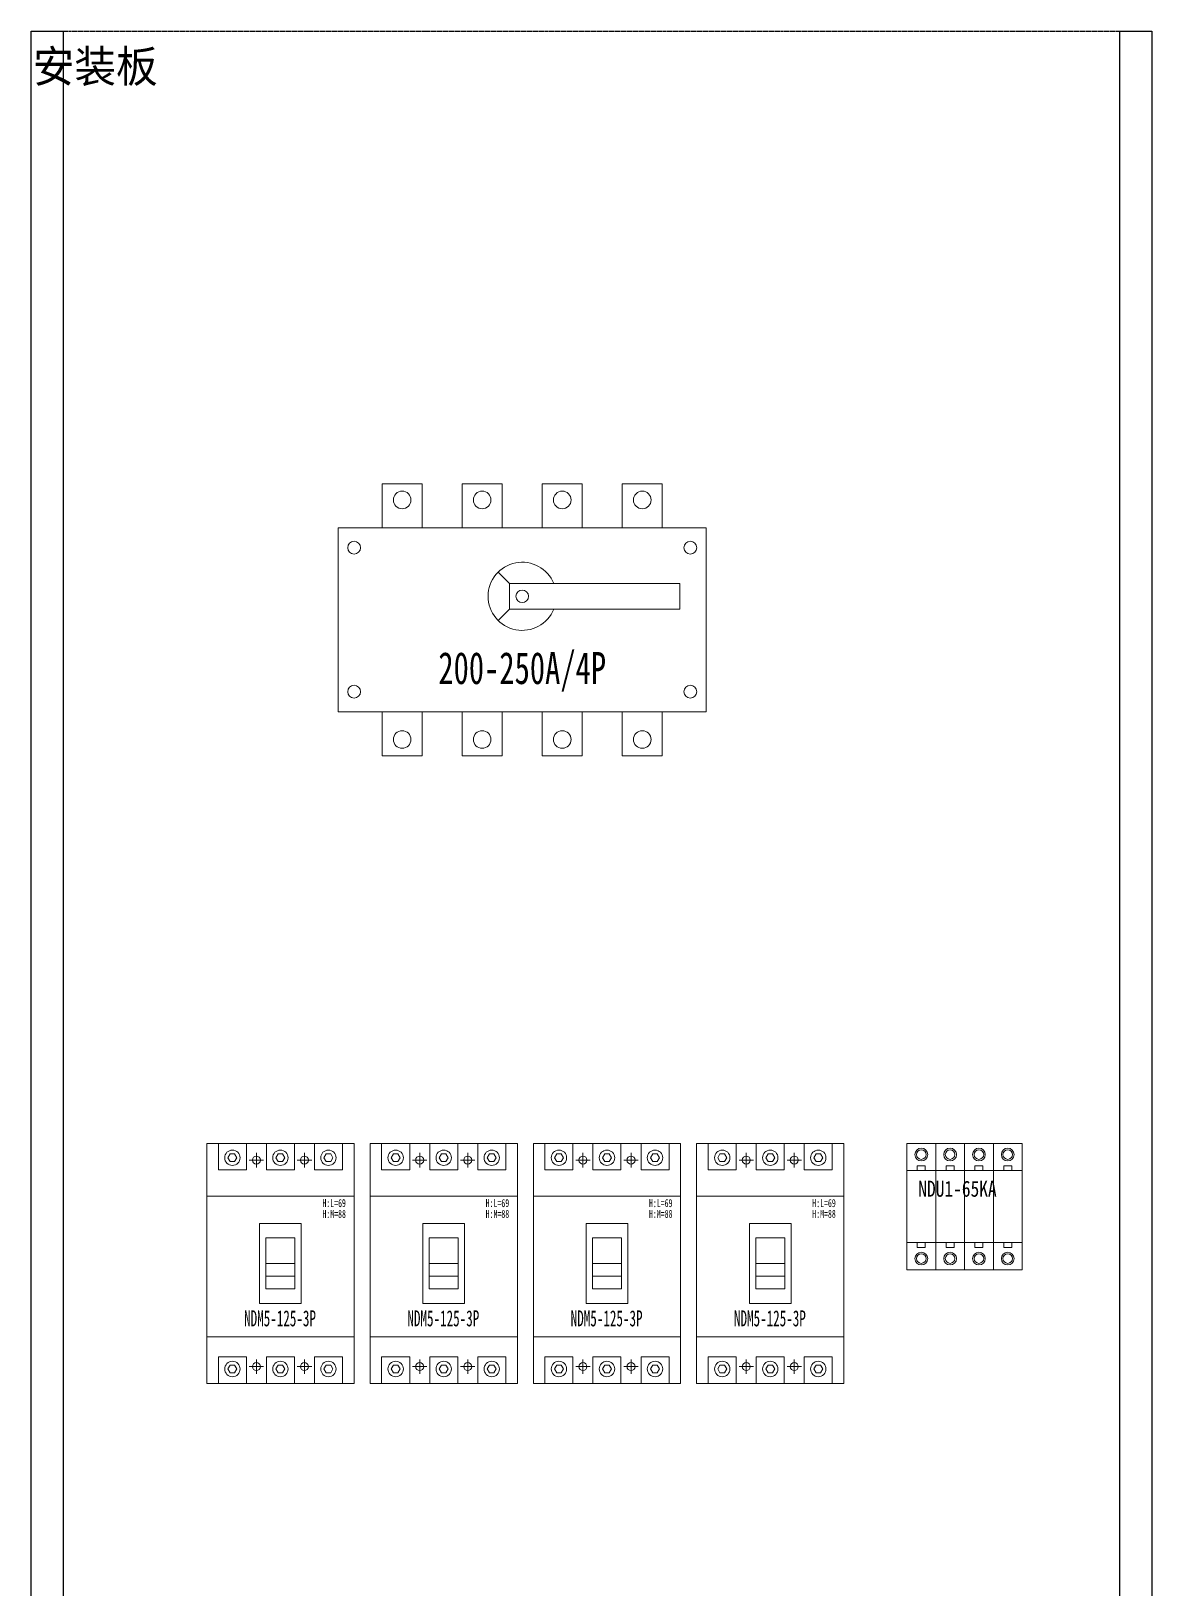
# Model space of a CAD drawing. Extents: x 310139 to 310839, y 280816 to 282816.
# Drawn here: x 310139 to 310839, y 281842 to 282816 of the extents above; entities that cross this region are included whole.
import ezdxf
from ezdxf.enums import TextEntityAlignment as Align

# ---------------------------------------------------------------- set-up
doc = ezdxf.new("R2010")
doc.units = 0
doc.header["$MEASUREMENT"] = 0
doc.linetypes.add('DASHED', pattern=[0.75, 0.5, -0.25])
doc.layers.add('E-UNIV-NOTE', color=6, linetype='Continuous')
doc.layers.add('布置图', color=30, linetype='Continuous')
doc.layers.add('细线', color=7, linetype='Continuous', lineweight=0)
doc.styles.add('宋', font='', dxfattribs={"width": 0.7})
doc.styles.add('宋体', font='', dxfattribs={"width": 0.8})
doc.styles.get('宋').set_extended_font_data('SimSun')
doc.styles.get('宋体').set_extended_font_data('NSimSun')

# ---------------------------------------------------------------- blocks, each defined once
blk = doc.blocks.new('Manufacturer光辉PartName塑壳断路器Series125ShellFrameLimitingCurrentRemarkPartTypeMinCurrent1MaxCurrent125Poles3PMinPower0MaxPower0LibType2DelFlgfalseUpdateDate')
at = {"layer": '细线'}
for p, q in [((-15, 69.03), (-15, 59.97)), ((15, 69.03), (15, 59.97)), ((-19.53, 64.5), (-10.47, 64.5)), ((10.47, 64.5), (19.53, 64.5)), ((-19.53, -64.5), (-10.47, -64.5)), ((-15, -69.03), (-15, -59.97)), ((10.47, -64.5), (19.53, -64.5)), ((15, -69.03), (15, -59.97))]:
    blk.add_line(p, q, dxfattribs=at)
for points in [[(-46, -75), (46, -75), (46, 75), (-46, 75)], [(-38.75, 58.5), (-21.25, 58.5), (-21.25, 75), (-38.75, 75)], [(-8.75, 58.5), (8.75, 58.5), (8.75, 75), (-8.75, 75)], [(21.25, 58.5), (38.75, 58.5), (38.75, 75), (21.25, 75)], [(-46, -46), (46, -46), (46, 42), (-46, 42)], [(-13, -25), (13, -25), (13, 25), (-13, 25)], [(-9, -16), (9, -16), (9, 16), (-9, 16)], [(-9, 0), (9, 0), (9, -16), (-9, -16)], [(-9, 0), (9, 0), (9, -8), (-9, -8)], [(-38.75, -58.5), (-21.25, -58.5), (-21.25, -75), (-38.75, -75)], [(-8.75, -58.5), (8.75, -58.5), (8.75, -75), (-8.75, -75)], [(21.25, -58.5), (38.75, -58.5), (38.75, -75), (21.25, -75)]]:
    blk.add_lwpolyline(points, close=True, dxfattribs=at)
at = {"layer": '细线', "color": 7}
for points in [[(-27.19, 66), (-28.59, 68.43), (-31.41, 68.43), (-32.81, 66), (-31.41, 63.57), (-28.59, 63.57)], [(2.81, 66), (1.41, 68.43), (-1.41, 68.43), (-2.81, 66), (-1.41, 63.57), (1.41, 63.57)], [(32.81, 66), (31.41, 68.43), (28.59, 68.43), (27.19, 66), (28.59, 63.57), (31.41, 63.57)], [(-27.19, -66), (-28.59, -68.43), (-31.41, -68.43), (-32.81, -66), (-31.41, -63.57), (-28.59, -63.57)], [(2.81, -66), (1.41, -68.43), (-1.41, -68.43), (-2.81, -66), (-1.41, -63.57), (1.41, -63.57)], [(32.81, -66), (31.41, -68.43), (28.59, -68.43), (27.19, -66), (28.59, -63.57), (31.41, -63.57)]]:
    blk.add_lwpolyline(points, close=True, dxfattribs=at)
for centre in [(-30, 66), (0, 66), (30, 66), (-30, -66), (0, -66), (30, -66)]:
    blk.add_circle(centre, 4.8, dxfattribs=at)
at = {"layer": '细线'}
for centre in [(-15, 64.5), (15, 64.5), (-15, -64.5), (15, -64.5)]:
    blk.add_circle(centre, 2.5, dxfattribs=at)
at = {"layer": '细线', "color": 7, "attachment_point": 1, "style": '宋'}
for s, insert, char_height, width in [('\\pxql;{\\fFangSong_GB2312|b0|i0|c134|p49;\\W0.6;H:L=69}', (26.23, 40.19), 5, 16.7991), ('\\pxql;{\\fFangSong_GB2312|b0|i0|c134|p49;\\W0.6;H:M=88}', (26.23, 33.45), 5, 16.7991), ('\\pxql;{\\fFangSong_GB2312|b0|i0|c134|p49;\\W0.6;NDM5-125-3P}', (-22.68, -29.34), 10, 49.2649)]:
    blk.add_mtext(s, dxfattribs=dict(at, insert=insert, char_height=char_height, width=width))
blk = doc.blocks.new('Manufacturer上海良信PartName电涌保护器SeriesNDU1ShellFrameLimitingCurrentRemarkPartTypeMinCurrent0MaxCurrent0Poles4PMinPower0MaxPower0LibType3DelFlgfalseUpdateDate2023-01-0100000')
at = {"color": 7, "linetype": 'Continuous', "lineweight": 15}
for p, q in [((-18, 39.5), (-36, 39.5)), ((-36, 39.5), (-36, 22.5)), ((-18, 22.5), (-18, 39.5)), ((36, 39.5), (-18, 39.5)), ((0, 22.5), (0, 39.5)), ((18, 22.5), (18, 39.5)), ((36, 39.5), (36, 22.5)), ((-36, 22.5), (-36, -22.5)), ((-18, 22.5), (-36, 22.5)), ((-24.5, 25.5), (-29.5, 25.5)), ((-29.5, 25.5), (-29.5, 22.5)), ((-24.5, 22.5), (-24.5, 25.5)), ((-18, -22.5), (-18, 22.5)), ((36, 22.5), (-18, 22.5)), ((-6.5, 25.5), (-11.5, 25.5)), ((-11.5, 25.5), (-11.5, 22.5)), ((-6.5, 22.5), (-6.5, 25.5)), ((0, -22.5), (0, 22.5)), ((11.5, 25.5), (6.5, 25.5)), ((6.5, 25.5), (6.5, 22.5)), ((11.5, 22.5), (11.5, 25.5)), ((18, -22.5), (18, 22.5)), ((29.5, 25.5), (24.5, 25.5)), ((24.5, 25.5), (24.5, 22.5)), ((29.5, 22.5), (29.5, 25.5)), ((36, 22.5), (36, -22.5)), ((-36, -22.5), (-18, -22.5)), ((-36, -22.5), (-36, -39.5)), ((-29.5, -25.5), (-29.5, -22.5)), ((-24.5, -25.5), (-29.5, -25.5)), ((-24.5, -22.5), (-24.5, -25.5)), ((-18, -39.5), (-18, -22.5)), ((-18, -22.5), (36, -22.5)), ((-11.5, -25.5), (-11.5, -22.5)), ((-6.5, -25.5), (-11.5, -25.5)), ((-6.5, -22.5), (-6.5, -25.5)), ((0, -39.5), (0, -22.5)), ((6.5, -25.5), (6.5, -22.5)), ((11.5, -25.5), (6.5, -25.5)), ((11.5, -22.5), (11.5, -25.5)), ((18, -39.5), (18, -22.5)), ((24.5, -25.5), (24.5, -22.5)), ((29.5, -25.5), (24.5, -25.5)), ((29.5, -22.5), (29.5, -25.5)), ((36, -22.5), (36, -39.5)), ((-36, -39.5), (-18, -39.5)), ((-18, -39.5), (36, -39.5))]:
    blk.add_line(p, q, dxfattribs=at)
for centre, radius in [((-27, 32.5), 4), ((-27, 32.5), 3), ((-9, 32.5), 4), ((-9, 32.5), 3), ((9, 32.5), 4), ((9, 32.5), 3), ((27, 32.5), 4), ((27, 32.5), 3), ((-27, -32.5), 4), ((-9, -32.5), 4), ((9, -32.5), 4), ((27, -32.5), 4), ((-27, -32.5), 3), ((-9, -32.5), 3), ((9, -32.5), 3), ((27, -32.5), 3)]:
    blk.add_circle(centre, radius, dxfattribs=at)
at = {"layer": 'E-UNIV-NOTE', "style": '宋体', "width": 0.8}
blk.add_text('NDU1-65KA', height=10, dxfattribs=at).set_placement((-28.89, 6.15))
blk = doc.blocks.new('Manufacturer光辉PartName隔离开关Series250ShellFrameLimitingCurrentRemarkPartTypeMinCurrent100MaxCurrent250Poles4PMinPower0MaxPower0LibType2DelFlgfalseUpdateDate')
at = {"layer": '细线', "color": 7}
for p, q in [((-8, 22.64), (-15.05, 29.69)), ((-8, 22.64), (-8, 6.64)), ((-8, 22.64), (98.51, 22.64)), ((98.51, 22.64), (98.51, 6.64)), ((-8, 6.64), (-15.05, -0.41)), ((98.51, 6.64), (-8, 6.64))]:
    blk.add_line(p, q, dxfattribs=at)
for points in [[(-87.5, 57.5), (-62.5, 57.5), (-62.5, 85), (-87.5, 85)], [(-37.5, 57.5), (-12.5, 57.5), (-12.5, 85), (-37.5, 85)], [(12.5, 57.5), (37.5, 57.5), (37.5, 85), (12.5, 85)], [(62.5, 57.5), (87.5, 57.5), (87.5, 85), (62.5, 85)], [(-115, -57.5), (115, -57.5), (115, 57.5), (-115, 57.5)], [(-115, 57.5), (115, 57.5), (115, -57.5), (-115, -57.5)], [(-87.5, -57.5), (-62.5, -57.5), (-62.5, -85), (-87.5, -85)], [(-37.5, -57.5), (-12.5, -57.5), (-12.5, -85), (-37.5, -85)], [(12.5, -57.5), (37.5, -57.5), (37.5, -85), (12.5, -85)], [(62.5, -57.5), (87.5, -57.5), (87.5, -85), (62.5, -85)]]:
    blk.add_lwpolyline(points, close=True, dxfattribs=at)
for centre, radius in [((-75, 74.85), 5.5), ((-25, 74.85), 5.5), ((25, 74.85), 5.5), ((75, 74.85), 5.5), ((-105, 45), 4), ((105, 45), 4), ((0, 14.64), 3.93), ((-105, -45), 4), ((105, -45), 4), ((-75, -74.85), 5.5), ((-25, -74.85), 5.5), ((25, -74.85), 5.5), ((75, -74.85), 5.5)]:
    blk.add_circle(centre, radius, dxfattribs=at)
blk.add_arc((0, 14.64), 21.29, 22.0726, 337.9274, dxfattribs=at)
at = {"layer": '细线', "color": 7, "insert": (-115, -20.18), "char_height": 20, "width": 230, "attachment_point": 1}
blk.add_mtext('\\pxqc;{\\fFangSong_GB2312|b0|i0|c134|p49;\\W0.7;200-250A/4P}', dxfattribs=at)

msp = doc.modelspace()

# ---------------------------------------------------------------- linework, layer by layer
at = {"color": 2, "elevation": 0}
for points in [[(310139.26, 282815.52), (310159.26, 282815.52), (310159.26, 280815.52), (310139.26, 280815.52)], [(310819.26, 282815.52), (310839.26, 282815.52), (310839.26, 280815.52), (310819.26, 280815.52)]]:
    msp.add_lwpolyline(points, close=True, dxfattribs=at)
at = {"layer": '布置图', "linetype": 'DASHED', "elevation": 0}
msp.add_lwpolyline([(310139.26, 282815.52), (310839.26, 282815.52), (310839.26, 280815.52), (310139.26, 280815.52)], close=True, dxfattribs=at)

# ---------------------------------------------------------------- block references
for name, p in [('Manufacturer光辉PartName隔离开关Series250ShellFrameLimitingCurrentRemarkPartTypeMinCurrent100MaxCurrent250Poles4PMinPower0MaxPower0LibType2DelFlgfalseUpdateDate', (310445.98, 282447.74)), ('Manufacturer光辉PartName塑壳断路器Series125ShellFrameLimitingCurrentRemarkPartTypeMinCurrent1MaxCurrent125Poles3PMinPower0MaxPower0LibType2DelFlgfalseUpdateDate', (310294.94, 282045.52)), ('Manufacturer光辉PartName塑壳断路器Series125ShellFrameLimitingCurrentRemarkPartTypeMinCurrent1MaxCurrent125Poles3PMinPower0MaxPower0LibType2DelFlgfalseUpdateDate', (310396.94, 282045.52)), ('Manufacturer光辉PartName塑壳断路器Series125ShellFrameLimitingCurrentRemarkPartTypeMinCurrent1MaxCurrent125Poles3PMinPower0MaxPower0LibType2DelFlgfalseUpdateDate', (310498.94, 282045.52)), ('Manufacturer光辉PartName塑壳断路器Series125ShellFrameLimitingCurrentRemarkPartTypeMinCurrent1MaxCurrent125Poles3PMinPower0MaxPower0LibType2DelFlgfalseUpdateDate', (310600.94, 282045.52)), ('Manufacturer上海良信PartName电涌保护器SeriesNDU1ShellFrameLimitingCurrentRemarkPartTypeMinCurrent0MaxCurrent0Poles4PMinPower0MaxPower0LibType3DelFlgfalseUpdateDate2023-01-0100000', (310722.27, 282081.02))]:
    msp.add_blockref(name, p)

# ---------------------------------------------------------------- texts
at = {"color": 0}
msp.add_text('安装板', height=20, dxfattribs=at).set_placement((310140.26, 282793.52), align=Align.MIDDLE_LEFT)

doc.saveas('drawing.dxf')
